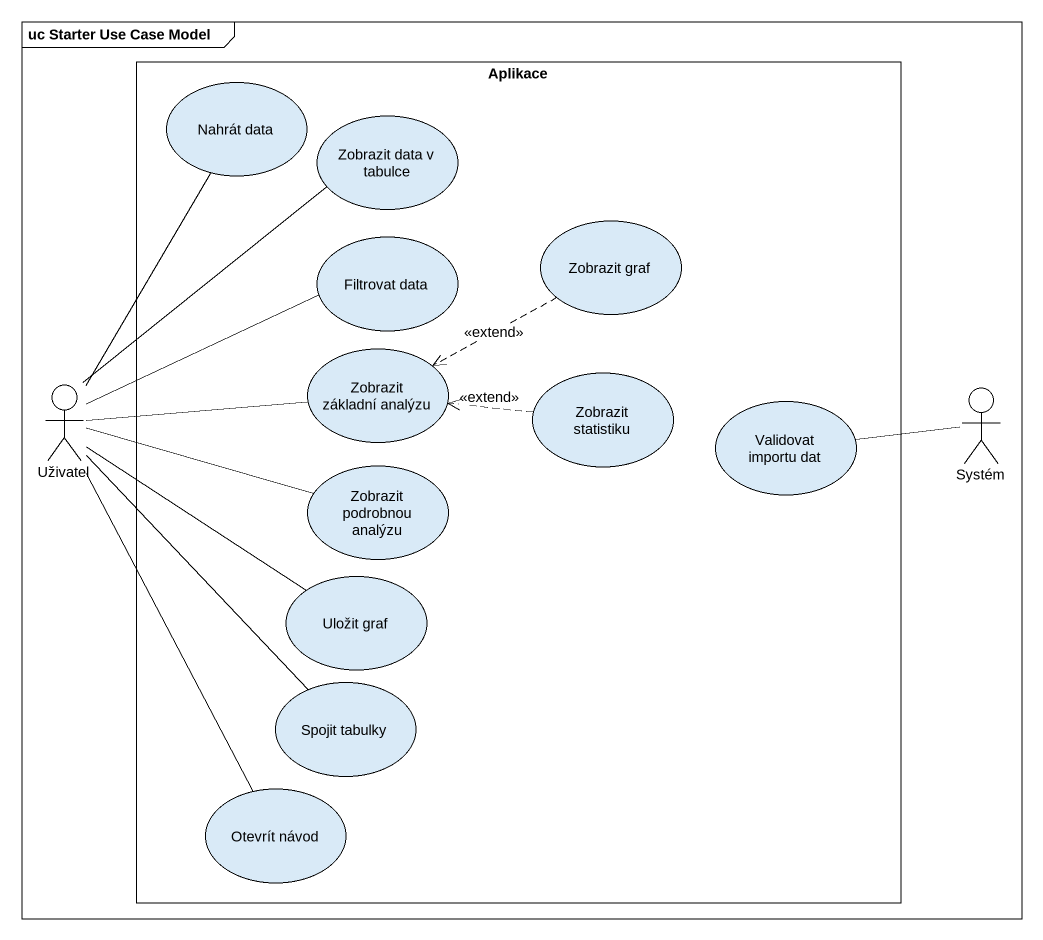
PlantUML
@startuml
mainframe uc Starter Use Case Model
rectangle Aplikace {
  usecase "Nahrát data" as Nahrát_data
  usecase "Zobrazit data v tabulce" as Zobrazit_data_v_tabulce
  usecase "Filtrovat data" as Filtrovat_data
  usecase "Zobrazit graf" as Zobrazit_graf
  usecase "Zobrazit základní analýzu" as Zobrazit_základní_analýzu
  usecase "Zobrazit statistiku" as Zobrazit_statistiku
  usecase "Validovat importu dat" as Validovat_importu_dat
  usecase "Zobrazit podrobnou analýzu" as Zobrazit_podrobnou_analýzu
  usecase "Uložit graf" as Uložit_graf
  usecase "Spojit tabulky" as Spojit_tabulky
  usecase "Otevrít návod" as Otevrít_návod
}
actor Uživatel
actor Systém
Zobrazit_graf .left.> Zobrazit_základní_analýzu : <<extend>>
Uživatel -up- Nahrát_data
Uživatel -up- Zobrazit_data_v_tabulce
Uživatel -right- Filtrovat_data
Uživatel -right- Zobrazit_základní_analýzu
Uživatel -right- Zobrazit_podrobnou_analýzu
Uživatel -right- Uložit_graf
Uživatel -- Spojit_tabulky
Uživatel -- Otevrít_návod
Zobrazit_statistiku .left.> Zobrazit_základní_analýzu : <<extend>>
Systém -left- Validovat_importu_dat
@enduml
